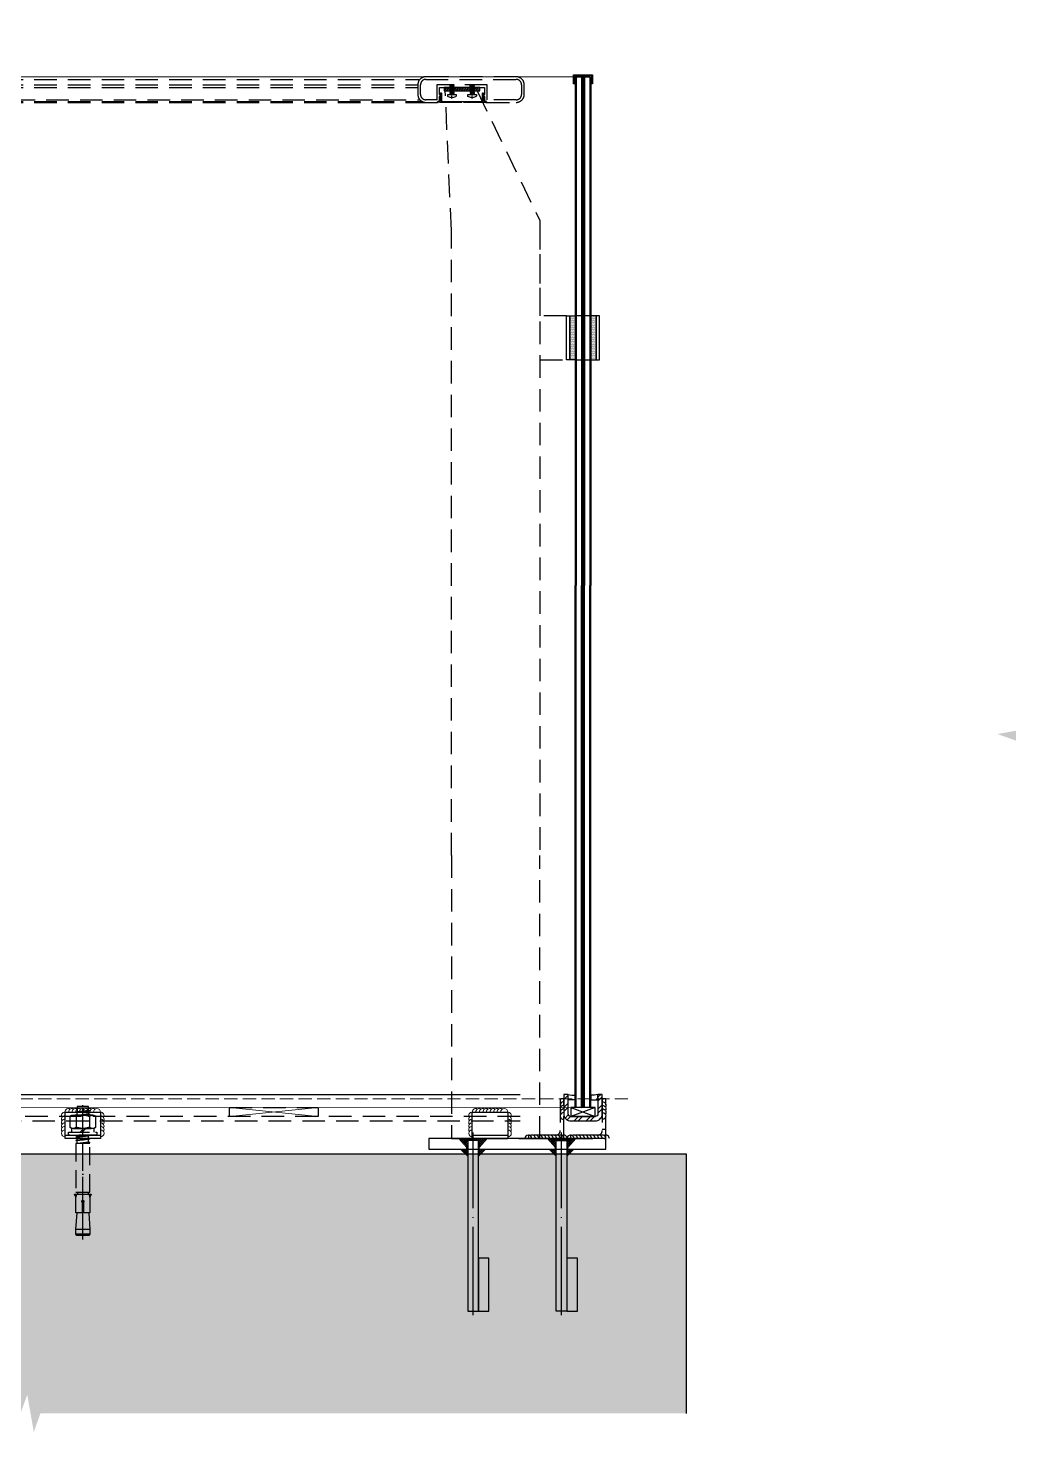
# Model space of a CAD drawing. Header units: millimetres. Extents: x 2 to 2233, y -18 to 1568.
# Drawn here: x 1117 to 2233, y -18 to 1568 of the extents above; entities that cross this region are included whole.
import ezdxf

# ---------------------------------------------------------------- set-up
doc = ezdxf.new("R2010")
doc.units = ezdxf.units.MM
for name, pattern in [('CENTER', [2, 1.25, -0.25, 0.25, -0.25]), ('DASH', [0.35, 0.25, -0.1]), ('DASHED', [19.05, 12.7, -6.35]), ('DOTE', [2.42, 2, -0.2, 0.02, -0.2])]:
    doc.linetypes.add(name, pattern=pattern)
for name, color, linetype in [('@F03_Section_Glass', 4, 'Continuous'), ('@F05_Section_Steel', 24, 'Continuous'), ('@F17_Gridline_Other', 132, 'Continuous'), ('@F19_DIM', 7, 'Continuous'), ('@F20_Fill', 251, 'Continuous'), ('A-Wind', 4, 'Continuous'), ('DIM', 8, 'Continuous'), ('F04_Section_Stone', 190, 'Continuous'), ('F06_Section_Steel', 24, 'Continuous'), ('F08_Hardware', 13, 'Continuous'), ('F11_Hardware', 13, 'Continuous'), ('F23_Wall', 2, 'Continuous'), ('F25_Stru_Fill', 252, 'Continuous'), ('F26_Dote', 1, 'DOTE'), ('F57_Sign', 240, 'Continuous'), ('F58_Dote', 1, 'DOTE'), ('F_Submate_Other', 250, 'Continuous'), ('pj', 4, 'Continuous'), ('STEEL', 2, 'Continuous'), ('user', 7, 'Continuous'), ('window', 54, 'Continuous'), ('XX', 6, 'DASHED'), ('ZX', 1, 'CENTER')]:
    doc.layers.add(name, color=color, linetype=linetype)
doc.layers.add('JY-11填充层', color=8, linetype='Continuous', lineweight=5)
pattern_1 = [(45, (-65008.453, 15002.4512), (-1.122532015, 1.122532015), []), (135, (-65008.453, 15002.4512), (-1.122532015, -1.122532015), [])]
pattern_2 = [(45, (1344.8, 348.14), (-112.25, 112.25), [])]

# ---------------------------------------------------------------- blocks, each defined once
blk = doc.blocks.new('YM02-V')
at = {"layer": 'F06_Section_Steel'}
h = blk.add_hatch(dxfattribs=at)
h.set_pattern_fill('ANSI37', color=4, style=0)
h.set_pattern_definition(pattern_1)
h.paths.add_polyline_path([(0, 66), (0, 50), (2, 50), (2, 56), (10, 56), (10, 57)])
h.paths.add_polyline_path([(12, 64), (12, 56), (20, 56)])
h.paths.add_polyline_path([(12, 57), (10, 57), (10, 56), (12, 56)])
h.paths.add_polyline_path([(12, 44), (10, 44), (10, 43), (12, 43)])
h.paths.add_polyline_path([(10, 43), (10, 44), (2, 44), (2, 50), (0, 50), (0, 34)])
h.paths.add_polyline_path([(20, 44), (12, 44), (12, 36)])
h = blk.add_hatch(dxfattribs=at)
h.set_pattern_fill('ANSI37', color=4, style=0)
h.set_pattern_definition(pattern_1)
h.paths.add_polyline_path([(0, -66), (0, -50), (2, -50), (2, -56), (10, -56), (10, -57)])
h.paths.add_polyline_path([(12, -64), (12, -56), (20, -56)])
h.paths.add_polyline_path([(12, -57), (10, -57), (10, -56), (12, -56)])
h.paths.add_polyline_path([(12, -44), (10, -44), (10, -43), (12, -43)])
h.paths.add_polyline_path([(10, -43), (10, -44), (2, -44), (2, -50), (0, -50), (0, -34)])
h.paths.add_polyline_path([(20, -44), (12, -44), (12, -36)])
at = {"layer": 'F06_Section_Steel', "color": 4}
for p, q in [((10, 57), (0, 66)), ((12, 64), (20, 56)), ((12, 57), (10, 57)), ((10, 57), (10, 56)), ((10, 43), (0, 34)), ((10, 43), (10, 44)), ((12, 43), (10, 43)), ((12, 36), (20, 44)), ((10, -43), (0, -34)), ((12, -43), (10, -43)), ((10, -43), (10, -44)), ((12, -36), (20, -44)), ((10, -57), (0, -66)), ((10, -57), (10, -56)), ((12, -57), (10, -57)), ((12, -64), (20, -56))]:
    blk.add_line(p, q, dxfattribs=at)
at = {"layer": 'F06_Section_Steel'}
for points in [[(12, -100), (12, 100), (0, 100), (0, -100)], [(195, 68), (135, 68), (135, 56), (195, 56), (195, 68)], [(195, 44), (2, 44), (2, 56), (195, 56), (195, 44)], [(195, -44), (2, -44), (2, -56), (195, -56), (195, -44)], [(195, -32), (135, -32), (135, -44), (195, -44), (195, -32)]]:
    blk.add_lwpolyline(points, close=True, dxfattribs=at)
at = {"layer": 'F58_Dote', "ltscale": 50}
for p, q in [((199.6, 50), (-6.9, 50)), ((199.6, -50), (-6.9, -50))]:
    blk.add_line(p, q, dxfattribs=at)
blk = doc.blocks.new('*U98')
at = {"layer": 'JY-11填充层'}
for centre, end in [((4, 0), 180), ((8, 0), 120), ((12, 0), 120), ((16, 0), 120), ((20, 0), 120), ((24, 0), 120)]:
    blk.add_arc(centre, 4, 0, end, dxfattribs=at)
blk = doc.blocks.new('*U14')
at = {"layer": 'JY-11填充层'}
for centre, end in [((4, 0), 180), ((8, 0), 120), ((12, 0), 120), ((16, 0), 120), ((20, 0), 120), ((24, 0), 120), ((28, 0), 120), ((32, 0), 120), ((36, 0), 120)]:
    blk.add_arc(centre, 4, 0, end, dxfattribs=at)
blk = doc.blocks.new('30角钢（平面）')
at = {"layer": '@F05_Section_Steel', "elevation": 0}
for points in [[(171496.2, -73616), (171496.2, -73586), (171456.2, -73586), (171456.2, -73616), (171496.2, -73616)], [(171496.2, -73612), (171496.2, -73612), (171456.2, -73612)]]:
    blk.add_lwpolyline(points, dxfattribs=at)
at = {"layer": 'JY-11填充层', "rotation": 90}
blk.add_blockref('*U98', (171456.2, -73614, 0), dxfattribs=at)
at = {"layer": 'JY-11填充层'}
blk.add_blockref('*U14', (171456.2, -73586, 0), dxfattribs=at)
at = {"layer": 'JY-11填充层', "xscale": -1, "rotation": 270}
blk.add_blockref('*U98', (171496.2, -73614, 0), dxfattribs=at)
blk = doc.blocks.new('FB10X15')
at = {"layer": 'F26_Dote', "linetype": 'DOTE', "ltscale": 10}
blk.add_line((73.71, 0), (-22.26, 0), dxfattribs=at)
at = {"layer": 'XX'}
for p, q in [((-17.34, -5), (-16.12, 5)), ((-14.16, 4), (-15.82, 4)), ((-14.84, -5), (-14.14, 0.74)), ((-13.06, 4.62), (-5.68, 4.62)), ((-2, 2), (-4.6, -0.6)), ((-2, 0.6), (-4.6, -2)), ((0.84, 4), (0, 4)), ((0.16, -5), (1.38, 5)), ((3.34, 4), (1.68, 4)), ((2.66, -5), (3.88, 5)), ((5.84, 4), (4.18, 4)), ((5.16, -5), (5.86, 0.74)), ((66.76, -5), (66.76, 5)), ((70.06, -5), (70.06, 5)), ((-15.14, -4), (-16.8, -4)), ((-14.14, -4), (-14.3, -4)), ((-13.06, -4.62), (-5.68, -4.62)), ((2.36, -4), (0.7, -4)), ((4.86, -4), (3.2, -4)), ((5.86, -4), (5.7, -4))]:
    blk.add_line(p, q, dxfattribs=at)
for points in [[(0, 10.1), (-2, 10.1), (-2, -9.9), (0, -9.9)], [(-17.34, -5), (-16.8, -4), (-15.82, 4), (-16.12, 5), (-16.66, 4), (-17.64, -4)], [(-4.6, 8.05), (-2, 8.05), (-2, -8.05), (-4.6, -8.05)], [(2.66, -5), (3.2, -4), (4.18, 4), (3.88, 5), (3.34, 4), (2.36, -4)], [(40.26, -5), (5.86, -5), (5.86, 5), (40.26, 5)]]:
    blk.add_lwpolyline(points, close=True, dxfattribs=at)
for points in [[(-17.64, -4), (-20.14, -4), (-20.14, 4), (-16.66, 4)], [(-14.14, 4.03), (-14.16, 4), (-15.14, -4), (-14.84, -5), (-14.3, -4), (-14.14, -2.68)], [(0, -4.47), (0.16, -5), (0.7, -4), (1.68, 4), (1.38, 5), (0.84, 4), (0, -2.86)], [(5.86, 4.03), (5.84, 4), (4.86, -4), (5.16, -5), (5.7, -4), (5.86, -2.68)], [(40.26, 3.9), (41.86, 3.9)], [(54.86, -4.13), (66.76, -5), (70.06, -5), (70.86, -4.2), (70.86, 4.2), (70.06, 5), (66.76, 5), (54.86, 4.13)], [(41.86, -3.9), (40.26, -3.9)]]:
    blk.add_lwpolyline(points, dxfattribs=at)
for points in [[(-13.06, 9.24), (-5.68, 9.24, -0.221695), (-4.6, 6.93), (-4.6, -6.93, -0.221695), (-5.68, -9.24), (-13.06, -9.24, -0.221695), (-14.14, -6.93), (-14.14, 6.93, -0.221695)], [(43.86, -5), (54.86, -5), (54.86, -0.6), (47.39, -0.6, -2.21525), (47.39, 0.6), (54.86, 0.6), (54.86, 5), (43.86, 5), (41.86, 5.8), (41.86, -5.8)]]:
    blk.add_lwpolyline(points, format="xyb", close=True, dxfattribs=at)
for points in [[(-14.14, 6.93, 0.221695), (-13.06, 4.62, 0.233154), (-13.06, -4.62, 0.221695), (-14.14, -6.93)], [(-4.6, 6.93, -0.221695), (-5.68, 4.62, -0.233154), (-5.68, -4.62, -0.221695), (-4.6, -6.93)]]:
    blk.add_lwpolyline(points, format="xyb", dxfattribs=at)
for centre, start, end in [((40.11, 23.2), 275.41211, 281.64943), ((40.11, -23.2), 78.35057, 84.58789)]:
    blk.add_arc(centre, 18.59, start, end, dxfattribs=at)
blk = doc.blocks.new('*U100')
at = {"layer": 'A-Wind'}
for p, q in [((3, 0), (-3, 0)), ((-3, 0), (-3, -590)), ((3, 0), (4, -1)), ((3, 0), (3, -590)), ((12.5, 0), (6.5, 0)), ((6.5, 0), (6.5, -590)), ((12.5, 0), (13.5, -1)), ((12.5, 0), (12.5, -590)), ((-3, 0), (-4, -1)), ((-4, -1), (-4, -590)), ((4, -1), (4, -590)), ((5.5, -1), (4, -1)), ((6.5, 0), (5.5, -1)), ((5.5, -1), (5.5, -590)), ((13.5, -1), (13.5, -590))]:
    blk.add_line(p, q, dxfattribs=at)
at = {"layer": 'pj', "ltscale": 25, "const_width": 1.56}
blk.add_lwpolyline([(4.8, -1), (4.8, -590)], dxfattribs=at)
blk = doc.blocks.new('*U101')
at = {"layer": 'A-Wind'}
for p, q in [((3, 0), (-3, 0)), ((-3, 0), (-3, -575)), ((3, 0), (4, -1)), ((3, 0), (3, -575)), ((12.5, 0), (6.5, 0)), ((6.5, 0), (6.5, -575)), ((12.5, 0), (13.5, -1)), ((12.5, 0), (12.5, -575)), ((-3, 0), (-4, -1)), ((-4, -1), (-4, -575)), ((4, -1), (4, -575)), ((5.5, -1), (4, -1)), ((6.5, 0), (5.5, -1)), ((5.5, -1), (5.5, -575)), ((13.5, -1), (13.5, -575))]:
    blk.add_line(p, q, dxfattribs=at)
at = {"layer": 'pj', "ltscale": 25, "const_width": 1.56}
blk.add_lwpolyline([(4.8, -1), (4.8, -575)], dxfattribs=at)
blk = doc.blocks.new('U槽')
at = {"layer": '@F20_Fill'}
h = blk.add_hatch(dxfattribs=at)
h.set_pattern_fill('ANSI32', color=256, scale=2, style=0)
h.set_pattern_definition([(45, (0, 0), (-6.7352, 6.7352), []), (45, (4.49, 0), (-6.7352, 6.7352), [])])
h.paths.add_polyline_path([(-4.2, -22, -0.414214), (-7.2, -25), (-34.8, -25, -0.414214), (-37.8, -22), (-37.8, 0), (-42.8, 0), (-42.8, -22, 0.414214), (-34.8, -30), (-7.2, -30, 0.414214), (0.8, -22), (0.8, 0), (-4.2, 0)])
at = {"layer": '@F05_Section_Steel', "color": 8}
blk.add_lwpolyline([(-7.2, -15), (-34.8, -15), (-34.8, -25), (-7.2, -25)], close=True, dxfattribs=at)
for points in [[(-34.8, -15), (-7.2, -25)], [(-7.2, -15), (-34.8, -25)]]:
    blk.add_lwpolyline(points, dxfattribs=at)
at = {"layer": 'F06_Section_Steel'}
blk.add_lwpolyline([(0.8, -22), (0.8, 0), (-4.2, 0), (-4.2, -22, -0.414214), (-7.2, -25), (-34.8, -25, -0.414214), (-37.8, -22), (-37.8, 0), (-42.8, 0), (-42.8, -22, 0.414214), (-34.8, -30), (-7.2, -30, 0.414214)], format="xyb", close=True, dxfattribs=at)
blk = doc.blocks.new('*U106')
at = {"layer": 'F_Submate_Other', "color": 8, "extrusion": (7.4988e-33, 1.22465e-16, -1)}
for centre, end in [((-4, 0), 0), ((-8, 0), 300), ((-12, 0), 300), ((-16, 0), 300)]:
    blk.add_arc(centre, 4, 180, end, dxfattribs=at)
blk = doc.blocks.new('*U107')
at = {"layer": 'F_Submate_Other', "color": 8, "extrusion": (7.4988e-33, 1.22465e-16, -1)}
for centre, end in [((-4, 0), 0), ((-8, 0), 300), ((-12, 0), 300), ((-16, 0), 300), ((-20, 0), 300), ((-24, 0), 300), ((-28, 0), 300), ((-32, 0), 300), ((-36, 0), 300), ((-40, 0), 300), ((-44, 0), 300)]:
    blk.add_arc(centre, 4, 180, end, dxfattribs=at)
blk = doc.blocks.new('*U103')
at = {"layer": 'pj'}
for p, q in [((-2.1, 0), (-2.1, -0.5)), ((-2.5, -0.8), (2.5, -0.4)), ((-2.5, -0.8), (2.5, -0.4)), ((-2.1, -0.5), (-2.5, -0.8)), ((-2.5, -0.8), (-2.5, -0.8)), ((-2.5, -0.8), (-2.1, -1.1)), ((-2.5, -1.6), (2.5, -1.2)), ((-2.5, -1.6), (2.5, -1.2)), ((-2.1, -1.3), (-2.5, -1.6)), ((-2.5, -1.6), (-2.5, -1.6)), ((-2.5, -1.6), (-2.1, -1.9)), ((-2.5, -2.4), (2.5, -2)), ((-2.5, -2.4), (2.5, -2)), ((-2.5, -2.4), (-2.1, -2.1)), ((-2.1, -2.7), (-2.5, -2.4)), ((-2.5, -2.4), (-2.5, -2.4)), ((-2.5, -3.2), (2.5, -2.8)), ((-2.5, -3.2), (2.5, -2.8)), ((-2.5, -3.2), (-2.1, -2.9)), ((-2.5, -3.2), (-2.5, -3.2)), ((-2.1, -3.5), (-2.5, -3.2)), ((-2.5, -4), (2.5, -3.6)), ((-2.5, -4), (2.5, -3.6)), ((-2.5, -4), (-2.1, -3.7)), ((-2.5, -4), (-2.5, -4)), ((-2.1, -4.3), (-2.5, -4)), ((-2.5, -4.8), (2.5, -4.4)), ((-2.5, -4.8), (2.5, -4.4)), ((-2.5, -4.8), (-2.1, -4.5)), ((-2.5, -4.8), (-2.5, -4.8)), ((-2.1, -5.1), (-2.5, -4.8)), ((-2.5, -5.6), (2.5, -5.2)), ((-2.5, -5.6), (2.5, -5.2)), ((-2.5, -5.6), (-2.1, -5.3)), ((-2.5, -5.6), (-2.5, -5.6)), ((-2.1, -5.9), (-2.5, -5.6)), ((-2.5, -6.4), (2.5, -6)), ((-2.5, -6.4), (2.5, -6)), ((-2.5, -6.4), (-2.1, -6.1)), ((-2.5, -6.4), (-2.5, -6.4)), ((-2.1, -6.7), (-2.5, -6.4)), ((-2.5, -7.2), (2.5, -6.8)), ((-2.5, -7.2), (2.5, -6.8)), ((-2.5, -7.2), (-2.1, -6.9)), ((-2.5, -7.2), (-2.5, -7.2)), ((-2.1, -7.5), (-2.5, -7.2)), ((-2.5, -8), (2.5, -7.6)), ((-2.5, -8), (2.5, -7.6)), ((-2.5, -8), (-2.1, -7.7)), ((-2.1, -8.3), (-2.5, -8)), ((-2.5, -8), (-2.5, -8)), ((-2.5, -8.8), (2.5, -8.4)), ((-2.5, -8.8), (2.5, -8.4)), ((-2.1, -8.5), (-2.5, -8.8)), ((-2.5, -8.8), (-2.5, -8.8)), ((-2.5, -8.8), (-2.1, -9.1)), ((-2.5, -9.6), (2.5, -9.2)), ((-2.5, -9.6), (2.5, -9.2)), ((-2.1, -9.3), (-2.5, -9.6)), ((-2.5, -9.6), (-2.5, -9.6)), ((-2.5, -9.6), (-2.1, -9.9)), ((-2.5, -10.4), (2.5, -10)), ((-2.5, -10.4), (2.5, -10)), ((-2.5, -10.4), (-2.1, -10.1)), ((-2.1, -10.7), (-2.5, -10.4)), ((-2.5, -10.4), (-2.5, -10.4)), ((-2.1, -0.5), (2.1, -0.1)), ((-2.1, -1.1), (2.1, -0.7)), ((-2.1, -1.3), (2.1, -0.9)), ((-2.1, -1.1), (-2.1, -1.3)), ((-2.1, -1.9), (2.1, -1.5)), ((-2.1, -2.1), (2.1, -1.7)), ((-2.1, -1.9), (-2.1, -2)), ((-2.1, -2.1), (-2.1, -2)), ((-2.1, -2.7), (2.1, -2.3)), ((-2.1, -2.9), (2.1, -2.5)), ((-2.1, -2.7), (-2.1, -2.8)), ((-2.1, -2.9), (-2.1, -2.8)), ((-2.1, -3.5), (2.1, -3.1)), ((-2.1, -3.7), (2.1, -3.3)), ((-2.1, -3.5), (-2.1, -3.6)), ((-2.1, -3.7), (-2.1, -3.6)), ((-2.1, -4.3), (2.1, -3.9)), ((-2.1, -4.5), (2.1, -4.1)), ((-2.1, -4.3), (-2.1, -4.4)), ((-2.1, -4.5), (-2.1, -4.4)), ((-2.1, -5.1), (2.1, -4.7)), ((-2.1, -5.3), (2.1, -4.9)), ((-2.1, -5.1), (-2.1, -5.2)), ((-2.1, -5.3), (-2.1, -5.2)), ((-2.1, -5.9), (2.1, -5.5)), ((-2.1, -6.1), (2.1, -5.7)), ((-2.1, -5.9), (-2.1, -6)), ((-2.1, -6.1), (-2.1, -6)), ((-2.1, -6.7), (2.1, -6.3)), ((-2.1, -6.9), (2.1, -6.5)), ((-2.1, -6.7), (-2.1, -6.8)), ((-2.1, -6.9), (-2.1, -6.8)), ((-2.1, -7.5), (2.1, -7.1)), ((-2.1, -7.7), (2.1, -7.3)), ((-2.1, -7.7), (-2.1, -7.5)), ((-2.1, -8.3), (2.1, -7.9)), ((-2.1, -8.5), (2.1, -8.1)), ((-2.1, -8.4), (-2.1, -8.3)), ((-2.1, -8.4), (-2.1, -8.5)), ((-2.1, -9.1), (2.1, -8.7)), ((-2.1, -9.3), (2.1, -8.9)), ((-2.1, -9.1), (-2.1, -9.3)), ((-2.1, -9.9), (2.1, -9.5)), ((-2.1, -10.1), (2.1, -9.7)), ((-2.1, -9.9), (-2.1, -10)), ((-2.1, -10.1), (-2.1, -10)), ((-2.1, -10.7), (2.1, -10.3)), ((-2.1, -10.8), (-2.1, -10.7)), ((2.5, -10.8), (-2.1, -10.8)), ((-0.9, -10.8), (2.1, -10.5)), ((1.8, -10.8), (2.5, -10.8)), ((2.1, 0), (2.1, -0.1)), ((2.1, -0.1), (2.5, -0.4)), ((2.5, -0.4), (2.1, -0.7)), ((2.1, -0.7), (2.1, -0.9)), ((2.1, -0.9), (2.5, -1.2)), ((2.5, -1.2), (2.1, -1.5)), ((2.1, -1.5), (2.1, -1.6)), ((2.1, -1.7), (2.1, -1.6)), ((2.5, -2), (2.1, -1.7)), ((2.1, -2.3), (2.5, -2)), ((2.1, -2.3), (2.1, -2.4)), ((2.1, -2.5), (2.1, -2.4)), ((2.5, -2.8), (2.1, -2.5)), ((2.1, -3.1), (2.5, -2.8)), ((2.1, -3.1), (2.1, -3.2)), ((2.1, -3.3), (2.1, -3.2)), ((2.5, -3.6), (2.1, -3.3)), ((2.1, -3.9), (2.5, -3.6)), ((2.1, -3.9), (2.1, -4)), ((2.1, -4.1), (2.1, -4)), ((2.5, -4.4), (2.1, -4.1)), ((2.1, -4.7), (2.5, -4.4)), ((2.1, -4.7), (2.1, -4.8)), ((2.1, -4.9), (2.1, -4.8)), ((2.5, -5.2), (2.1, -4.9)), ((2.1, -5.5), (2.5, -5.2)), ((2.1, -5.5), (2.1, -5.6)), ((2.1, -5.7), (2.1, -5.6)), ((2.5, -6), (2.1, -5.7)), ((2.1, -6.3), (2.5, -6)), ((2.1, -6.3), (2.1, -6.4)), ((2.1, -6.5), (2.1, -6.4)), ((2.5, -6.8), (2.1, -6.5)), ((2.1, -7.1), (2.5, -6.8)), ((2.1, -7.3), (2.1, -7.1)), ((2.5, -7.6), (2.1, -7.3)), ((2.1, -7.9), (2.5, -7.6)), ((2.1, -8), (2.1, -7.9)), ((2.1, -8), (2.1, -8.1)), ((2.1, -8.1), (2.5, -8.4)), ((2.5, -8.4), (2.1, -8.7)), ((2.1, -8.7), (2.1, -8.9)), ((2.1, -8.9), (2.5, -9.2)), ((2.5, -9.2), (2.1, -9.5)), ((2.1, -9.5), (2.1, -9.6)), ((2.1, -9.7), (2.1, -9.6)), ((2.5, -10), (2.1, -9.7)), ((2.1, -10.3), (2.5, -10)), ((2.1, -10.5), (2.1, -10.3)), ((2.5, -10.8), (2.1, -10.5)), ((2.5, -0.4), (2.5, -0.4)), ((2.5, -1.2), (2.5, -1.2)), ((2.5, -2), (2.5, -2)), ((2.5, -2.8), (2.5, -2.8)), ((2.5, -3.6), (2.5, -3.6)), ((2.5, -4.4), (2.5, -4.4)), ((2.5, -5.2), (2.5, -5.2)), ((2.5, -6), (2.5, -6)), ((2.5, -6.8), (2.5, -6.8)), ((2.5, -7.6), (2.5, -7.6)), ((2.5, -8.4), (2.5, -8.4)), ((2.5, -9.2), (2.5, -9.2)), ((2.5, -10), (2.5, -10)), ((2.5, -10.8), (2.5, -10.8))]:
    blk.add_line(p, q, dxfattribs=at)
blk.add_lwpolyline([(-4.8, 2.1), (-4.8, 0), (4.8, 0), (4.8, 2.1, 0.148437), (0.4, 3.7), (0.4, 3.5), (-0.4, 3.5), (-0.4, 3.7, 0.148437)], format="xyb", close=True, dxfattribs=at)
at = {"layer": 'ZX', "ltscale": 0.1}
blk.add_line((0, 4.7), (0, -11.8), dxfattribs=at)

msp = doc.modelspace()

# ---------------------------------------------------------------- hatches: boundary and pattern name
at = {"layer": 'F25_Stru_Fill'}
h = msp.add_hatch(dxfattribs=at)
h.set_pattern_fill('钢筋混凝土', color=256, scale=15, style=0)
h.set_pattern_definition([(45, (-4685017.645, -2137527.733), (-26.5165043, 26.5165043), []), (50, (-4685017.645, -2137527.73), (107.5890274, -9.4128202), [11.25, -123.75]), (355, (-4685017.65, -2137527.73), (-20.8127, 112.82882), [9, -99]), (100.4514, (-4685008.68, -2137528.52), (86.7764073, 103.4159313), [9.5610285, -105.1713168]), (46.1842, (-4685017.65, -2137497.73), (160.0861573, -24.827852), [16.875, -185.625]), (96.6356, (-4685004.3, -2137499.8), (140.199406, 146.1176806), [14.341543, -157.75695]), (351.1842, (-4685017.65, -2137497.73), (140.199292, 146.11779), [13.5, -148.5]), (21, (-4685002.645, -2137505.23), (89.5360578, -60.3928336), [11.25, -123.75]), (326, (-4685002.65, -2137505.23), (36.4972998, 108.7725068), [9, -99]), (71.4514, (-4684995.18, -2137510.27), (126.0333943, 48.3795745), [9.5610285, -105.1713168]), (37.5, (-4685017.645, -2137527.733), (1.8239783, 49.93407807), [0, -97.8, 0, -100.5, 0, -99.375]), (7.5, (-4685017.645, -2137527.733), (39.4604306, 59.1617568), [0, -57.3, 0, -95.55, 0, -37.875]), (327.5, (-4685051.095, -2137527.733), (80.07336543, -3.38323076), [0, -37.5, 0, -117, 0, -155.25]), (317.5, (-4685066.095, -2137527.73), (87.4779254, 15.01574735), [0, -48.75, 0, -77.7, 0, -110.25])])
h.paths.add_polyline_path([(2232.9, 774), (2211.9, 770.3), (2232.9, 762.9)], flags=17)
h.paths.add_polyline_path([(1860.4, 2.6), (1860.4, 295.7), (122.9, 295.7), (122.9, 1547.1), (109.1, 1547.1), (101.7, 1526.1), (94.2, 1568.1), (86.6, 1547.1), (22.9, 1547.1), (22.9, 786.1), (43.9, 778.5), (1.9, 771.1), (22.9, 763.6), (22.9, 2.6), (1108.8, 2.6), (1116.4, 23.6), (1123.8, -18.4), (1131.3, 2.6)])
at = {"layer": 'JY-11填充层', "ltscale": 10}
h = msp.add_hatch(dxfattribs=at)
h.set_pattern_fill('ANSI32', color=256, scale=0.5)
h.set_pattern_definition([(45, (-4782356.3788, -2161650.9258), (-1.6837980227, 1.6837980227), []), (45, (-4782355.2563, -2161650.9258), (-1.6837980227, 1.6837980227), [])])
h.paths.add_polyline_path([(1754.8, 1515.1), (1733.3, 1515.1), (1733.3, 1505.1), (1734.3, 1505.1), (1734.3, 1514.1), (1753.8, 1514.1), (1753.8, 1505), (1754.8, 1505.1)])
at = {"layer": 'JY-11填充层'}
h = msp.add_hatch(dxfattribs=at)
h.set_pattern_fill('ANSI32', color=256, scale=0.5, angle=14.5207)
h.set_pattern_definition([(59.520711255, (-4782682.848, -2156541.5733), (-2.0521911797, 1.2078339805), []), (59.520711255, (-4782681.7614, -2156541.292), (-2.0521911797, 1.2078339805), [])])
h.paths.add_polyline_path([(1587.3, 1501.1), (1627.3, 1501.1), (1627.3, 1497.1), (1587.3, 1497.1)])
h = msp.add_hatch(dxfattribs=at)
h.set_pattern_fill('ANSI31', color=256, scale=100)
h.set_pattern_definition(pattern_2)
h.paths.add_polyline_path([(1344.8, 348.1), (1394.8, 343.1), (1444.8, 348.1)])
h = msp.add_hatch(dxfattribs=at)
h.set_pattern_fill('ANSI31', color=256, scale=100)
h.set_pattern_definition(pattern_2)
h.paths.add_polyline_path([(1344.8, 338.1), (1394.8, 343.1), (1444.8, 338.1)])
at = {"layer": 'user', "linetype": 'Continuous'}
h = msp.add_hatch(dxfattribs=at)
h.set_pattern_fill('DOTS', color=4, scale=0.5, style=0)
h.set_pattern_definition([(180, (2687.7628, 133.141), (-0.396875, 0.79375), [0, -0.79375])])
h.paths.add_polyline_path([(1729.3, 1243.1), (1735.3, 1243.1), (1735.3, 1193.1), (1729.3, 1193.1)])
h = msp.add_hatch(dxfattribs=at)
h.set_pattern_fill('DOTS', color=4, scale=0.5, style=0)
h.set_pattern_definition([(7e-15, (2805.2828, 133.141), (0.396875, 0.79375), [0, -0.79375])])
h.paths.add_polyline_path([(1752.8, 1243.1), (1758.8, 1243.1), (1758.8, 1193.1), (1752.8, 1193.1)])

# ---------------------------------------------------------------- linework, layer by layer
at = {"color": 1, "ltscale": 10}
msp.add_line((1769.8, 323.5, 0), (1765.8, 323.5, 0), dxfattribs=at)
at = {"color": 8, "elevation": 0}
for points in [[(1727.3, 363.1, 0.108138), (1735.3, 362.1), (1735.3, 357.1), (1727.3, 357.1)], [(1760.8, 363.1, -0.108138), (1752.8, 362.1), (1752.8, 357.1), (1760.8, 357.1)]]:
    msp.add_lwpolyline(points, format="xyb", close=True, dxfattribs=at)
at = {"layer": '@F03_Section_Glass', "const_width": 1, "elevation": 0}
msp.add_lwpolyline([(200.3, 1244.1), (200.3, 1513.1), (1744, 1513.1), (1744, 348.1), (200.3, 348.1), (200.3, 1192.1)], dxfattribs=at)
at = {"layer": '@F17_Gridline_Other', "linetype": 'DASH', "lineweight": 13, "ltscale": 60}
msp.add_line((1794.8, 358.1, 0), (169.8, 358.1, 0), dxfattribs=at)
at = {"layer": 'DIM', "color": 3, "ltscale": 20, "elevation": 0}
msp.add_lwpolyline([(1734.3, 1505.1), (1733.3, 1505.1), (1733.3, 1515.1), (1754.8, 1515.1), (1754.8, 1505.1), (1753.8, 1505), (1753.8, 1514.1), (1734.3, 1514.1), (1734.3, 1505.1)], dxfattribs=at)
for points in [[(1729.3, 1193.1), (1725.3, 1193.1), (1725.3, 1243.1), (1729.3, 1243.1)], [(1758.8, 1193.1), (1762.8, 1193.1), (1762.8, 1243.1), (1758.8, 1243.1)]]:
    msp.add_lwpolyline(points, close=True, dxfattribs=at)
at = {"layer": 'F06_Section_Steel'}
msp.add_line((169.8, 363.1, 0), (1673, 363.1, 0), dxfattribs=at)
at = {"layer": 'F11_Hardware', "color": 8}
for p, q in [((1735.3, 1512.1, 0), (1734.3, 1505.1, 0)), ((1735.3, 1505.1, 0), (1734.3, 1512.1, 0)), ((1736.3, 1514.1, 0), (1751.8, 1513.1, 0)), ((1751.8, 1514.1, 0), (1736.3, 1513.1, 0)), ((1752.8, 1512.1, 0), (1753.8, 1505.1, 0)), ((1752.8, 1505.1, 0), (1753.8, 1512.1, 0))]:
    msp.add_line(p, q, dxfattribs=at)
at = {"layer": 'F11_Hardware', "color": 8, "elevation": 0}
for points in [[(1735.3, 1512.1), (1734.3, 1512.1), (1734.3, 1505.1), (1735.3, 1505.1)], [(1736.3, 1513.1), (1751.8, 1513.1), (1751.8, 1514.1), (1736.3, 1514.1)], [(1752.8, 1512.1), (1753.8, 1512.1), (1753.8, 1505.1), (1752.8, 1505.1)]]:
    msp.add_lwpolyline(points, close=True, dxfattribs=at)
at = {"layer": 'F23_Wall', "elevation": 0}
msp.add_lwpolyline([(122.9, 1547.4), (122.9, 295.7), (1860.4, 295.7), (1860.4, 2.6)], dxfattribs=at)
at = {"layer": 'JY-11填充层'}
for p, q in [((1344.8, 338.1, 0), (1444.8, 348.1, 0)), ((1444.8, 338.1, 0), (1344.8, 348.1, 0))]:
    msp.add_line(p, q, dxfattribs=at)
at = {"layer": 'STEEL', "ltscale": 20, "elevation": 0}
msp.add_lwpolyline([(1627.3, 1501.1), (1587.3, 1501.1), (1587.3, 1497.1), (1627.3, 1497.1)], close=True, dxfattribs=at)
at = {"layer": 'user', "color": 4, "linetype": 'Continuous', "elevation": 0}
for points in [[(1735.3, 1193.1), (1729.3, 1193.1), (1729.3, 1243.1), (1735.3, 1243.1)], [(1752.8, 1193.1), (1758.8, 1193.1), (1758.8, 1243.1), (1752.8, 1243.1)]]:
    msp.add_lwpolyline(points, close=True, dxfattribs=at)
at = {"layer": 'XX', "ltscale": 2}
for p, q in [((171.8, 1510.1, 0), (1558.5, 1510.1, 0)), ((171.8, 1504.1, 0), (1557.5, 1504.1, 0)), ((171.8, 1501.1, 0), (1557.5, 1501.1, 0)), ((171.8, 1485.3, 0), (1562, 1485.3, 0)), ((171.8, 1484.1, 0), (1565.6, 1484.1, 0)), ((185.4, 1487.1, 0), (1559.8, 1487.1, 0)), ((1695.3, 1343.1, 0), (1695.3, 1243.1, 0)), ((1725.3, 1243.1, 0), (1695.3, 1243.1, 0)), ((1695.3, 1193.1, 0), (1725.8, 1193.1, 0))]:
    msp.add_line(p, q, dxfattribs=at)
at = {"layer": 'XX', "ltscale": 2, "elevation": 0}
for points in [[(1632.8, 1501.1), (1632.8, 1493, -0.414214), (1632.4, 1492.6), (1632, 1492.6, 0.554309), (1631.7, 1492), (1632, 1491.3, 0.286745), (1632.4, 1491.1), (1632.4, 1491.1, -0.414214), (1632.8, 1490.7), (1632.8, 1485.9, 0.414214), (1633.3, 1485.4), (1634.4, 1485.4, -0.414214), (1634.9, 1484.9), (1634.9, 1484.6, 0.414214), (1635.4, 1484.1), (1635.4, 1484.1), (1668.6, 1484.1, 0.414214), (1677.6, 1493.1), (1677.6, 1504.1, 0.414214), (1668.6, 1513.1), (1566.5, 1513.1, 0.414214), (1557.5, 1504.1), (1557.5, 1493.1, 0.414214), (1566.5, 1484.1), (1569.5, 1484.1)], [(1569.5, 1484.1), (1579.2, 1484.1, 0.414214), (1579.7, 1484.6), (1579.7, 1484.9, -0.414214), (1580.2, 1485.4), (1581.3, 1485.4, 0.414214), (1581.8, 1485.9), (1581.8, 1490.7, -0.414214), (1582.2, 1491.1), (1582.3, 1491.1, 0.286745), (1582.7, 1491.3), (1583, 1492, 0.554309), (1582.6, 1492.6), (1582.2, 1492.6, -0.414214), (1581.8, 1493), (1581.8, 1501.1), (1632.8, 1501.1)], [(1722.3, 313.1), (1722.3, 358.1), (1719.6, 358.1, 0.414214), (1718.3, 356.8), (1718.3, 322.1, -0.414214), (1713.3, 317.1), (1683.6, 317.1, 0.414214), (1682.3, 315.8), (1682.3, 313.1), (1722.3, 313.1)], [(1769.8, 313.1), (1769.8, 358.1), (1767.1, 358.1, 0.414214), (1765.8, 356.8), (1765.8, 322.1, -0.414214), (1760.8, 317.1), (1731.1, 317.1, 0.414214), (1729.8, 315.8), (1729.8, 313.1), (1769.8, 313.1)]]:
    msp.add_lwpolyline(points, format="xyb", dxfattribs=at)
for points in [[(1566.5, 1510.1), (1668.6, 1510.1, -0.414214), (1674.6, 1504.1), (1674.6, 1493.1, -0.414214), (1668.6, 1487.1), (1635.8, 1487.1), (1635.8, 1504.1), (1578.8, 1504.1), (1578.8, 1487.1), (1566.5, 1487.1, -0.414214), (1560.5, 1493.1), (1560.5, 1504.1, -0.414214)], [(1607.3, 1485.3), (1629.9, 1485.3, 0.590246), (1630.6, 1486.5, -0.14145), (1630.5, 1486.7), (1630.5, 1494.4, -0.731771), (1631.2, 1494.6), (1631.9, 1493.6, -0.483383), (1631.8, 1493, 0.305615), (1631.5, 1492.7), (1631.5, 1485.8, 0.414214), (1632, 1485.3), (1634.4, 1485.3, -0.414214), (1634.8, 1484.9), (1634.8, 1484.6, -0.414214), (1634.3, 1484.1), (1607.3, 1484.1), (1580.3, 1484.1, -0.414214), (1579.8, 1484.6), (1579.8, 1484.9, -0.414214), (1580.2, 1485.3), (1582.6, 1485.3, 0.414214), (1583.1, 1485.8), (1583.1, 1492.7, 0.305615), (1582.9, 1493, -0.483383), (1582.7, 1493.6), (1583.4, 1494.6, -0.731771), (1584.1, 1494.4), (1584.1, 1486.7, -0.14145), (1584.1, 1486.5, 0.590246), (1584.7, 1485.3)]]:
    msp.add_lwpolyline(points, format="xyb", close=True, dxfattribs=at)
for points in [[(1595.3, 633.1), (1595.3, 1339.1), (1588.5, 1497.1), (1624.3, 1497.1), (1695.3, 1350.7), (1695.3, 633.1)], [(1595.3, 633.1), (1595.3, 313.1), (1695.3, 313.1), (1695.3, 633.1)]]:
    msp.add_lwpolyline(points, dxfattribs=at)
at = {"layer": 'XX', "ltscale": 1.5, "elevation": 0}
for points in [[(1752.3, 1243.1), (1735.3, 1243.1)], [(1735.3, 1193.1), (1752.3, 1193.1)]]:
    msp.add_lwpolyline(points, dxfattribs=at)
at = {"layer": 'XX', "ltscale": 2}
msp.add_lwpolyline([(1673, 338.1), (169.8, 338.1), (169.8, 333.1), (1673, 333.1)], dxfattribs=at)
at = {"layer": 'XX', "ltscale": 2, "elevation": 0}
msp.add_lwpolyline([(1344.8, 348.1), (1444.8, 348.1), (1444.8, 338.1), (1344.8, 338.1)], close=True, dxfattribs=at)

# ---------------------------------------------------------------- block references
at = {"xscale": -1, "rotation": 180.4792887497244}
for p in [(1596, 1493.1, 0), (1618.9, 1493.1, 0)]:
    msp.add_blockref('*U103', p, dxfattribs=at)
at = {"layer": '@F19_DIM'}
msp.add_blockref('U槽', (1765, 363.1, 0), dxfattribs=at)
at = {"layer": 'F04_Section_Stone', "extrusion": (0, 0, -1), "zscale": -1}
for name, p, rotation in [('*U106', (-1722.3, 334.7, 0), 90), ('*U107', (-1678.3, 313.1, 0), 180), ('*U107', (-1725.8, 313.1, 0), 180)]:
    msp.add_blockref(name, p, dxfattribs=dict(at, rotation=rotation))
at = {"layer": 'F04_Section_Stone', "extrusion": (0, 0, -1), "xscale": -1, "zscale": -1, "rotation": 270}
msp.add_blockref('*U106', (-1765.8, 334.7, 0), dxfattribs=at)
at = {"layer": 'F06_Section_Steel', "rotation": 270}
msp.add_blockref('YM02-V', (1669.8, 313.1, 0), dxfattribs=at)
at = {"layer": 'F08_Hardware', "extrusion": (0, 0, -1), "xscale": 1.6, "yscale": 1.6, "zscale": -1.6, "rotation": 270}
msp.add_blockref('FB10X15', (-1179.2, 317.1), dxfattribs=at)
at = {"layer": 'F57_Sign', "xscale": -1}
for p in [(172655.3, 73929.1, 0), (172655.3, 73929.1, 0), (173115.2, 73929.1, 0)]:
    msp.add_blockref('30角钢（平面）', p, dxfattribs=at)
at = {"layer": 'window', "linetype": 'ByBlock'}
msp.add_blockref('*U101', (1739.3, 1513.1, 0), dxfattribs=at)
at = {"layer": 'window', "linetype": 'ByBlock', "xscale": -1, "rotation": 180}
msp.add_blockref('*U100', (1739.3, 348.1, 0), dxfattribs=at)

doc.saveas('drawing.dxf')
